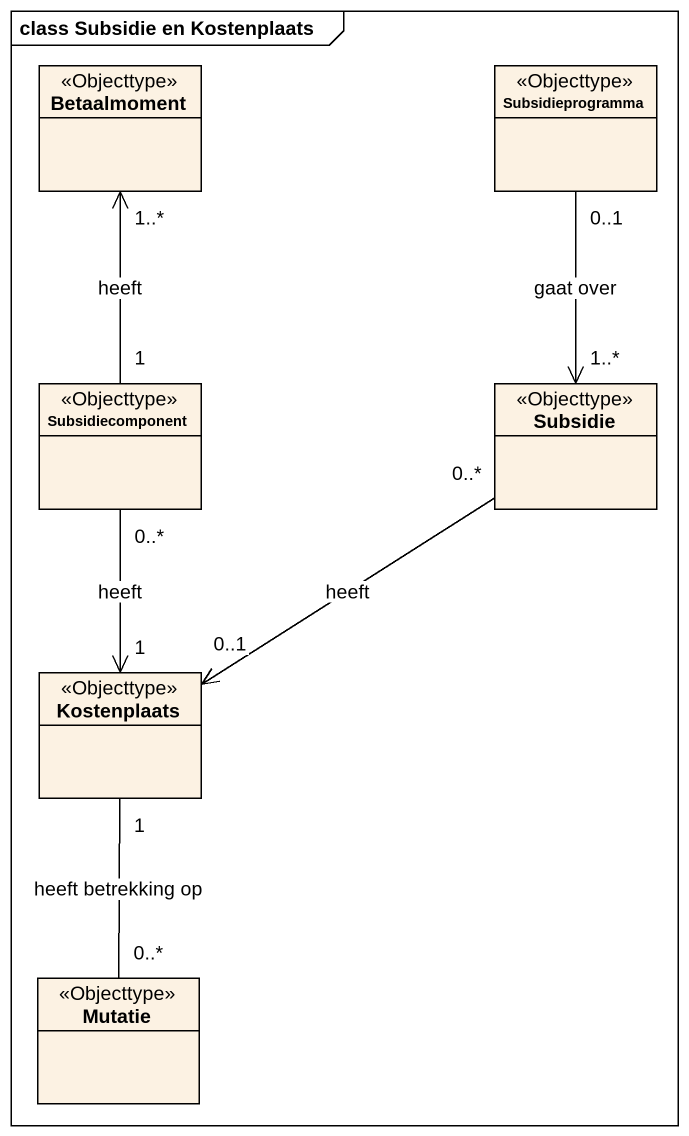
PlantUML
@startuml
mainframe class Subsidie en Kostenplaats
hide circle
hide empty members
class Betaalmoment <<Objecttype>>
class Subsidieprogramma <<Objecttype>>
class Subsidiecomponent <<Objecttype>>
class Subsidie <<Objecttype>>
class Kostenplaats <<Objecttype>>
class Mutatie <<Objecttype>>
Subsidieprogramma "0..1" --> "1..*" Subsidie : gaat over
Subsidiecomponent "1" -up-> "1..*" Betaalmoment : heeft
Subsidiecomponent "0..*" --> "1" Kostenplaats : heeft
Subsidie "0..*" --> "0..1" Kostenplaats : heeft
Mutatie "0..*" -up- "1" Kostenplaats : heeft betrekking op
@enduml
